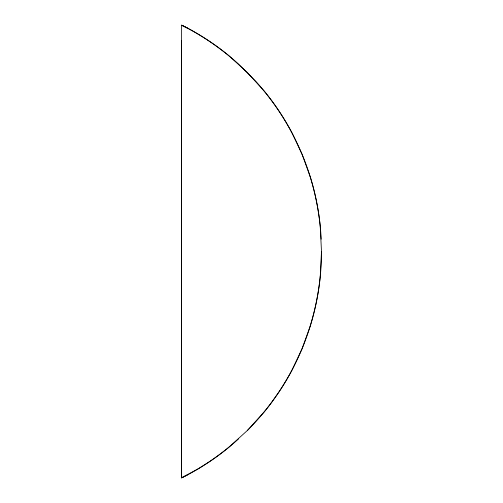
<?xml version="1.0" encoding="UTF-8"?>
<svg xmlns="http://www.w3.org/2000/svg" width="503" height="503" viewBox="0 0 503 503"><rect width="100%" height="100%" fill="white"/><g stroke="black" fill="none" stroke-linecap="round" stroke-linejoin="round"><path stroke-width="0.75" d="M238.416 439.006A200.622 158.577 -33.8 0 1 209.173 461.867L198.691 468.519L181.589 477.85L181.514 40.315M310.25 326.082L302.165 348.497L292.142 369.818A189.65 141.745 -56.7 0 1 264.257 411.838L247.357 430.499L228.683 447.4A189.618 141.72 -33.3 0 1 186.663 475.341L181.589 477.844L181.596 25.156L187.921 28.357A199.829 158.024 33.7 0 1 209.166 41.12A201.766 159.558 33.7 0 1 238.422 63.982L255.82 81.379A201.351 159.155 56.2 0 1 278.681 110.629C290.275 128.051 299.725 146.87 306.811 166.556A200.659 158.684 78.8 0 1 316.67 202.344A200.747 158.753 78.8 0 1 321.184 239.189M320.241 276.619L321.486 251.462L320.235 226.319A189.644 141.745 78.3 0 0 310.257 176.88M181.589 477.85L187.927 474.631M187.921 28.357L181.596 25.156L186.626 27.665A189.631 141.733 33.3 0 1 228.651 55.544L247.313 72.445L264.213 91.118A189.618 141.72 56.7 0 1 292.155 133.144L302.265 154.723L310.244 176.886M181.583 418.521L181.596 432.373M247.338 430.524A203.539 160.966 -56.3 0 0 271.532 402.494L278.681 392.365A202.546 160.174 -56.2 0 0 302.026 348.837C310.024 329.465 315.664 309.144 318.783 288.42A203.338 160.727 -78.8 0 0 321.486 251.494M320.21 276.619A189.618 141.664 -78.3 0 1 310.225 326.07"/></g></svg>
